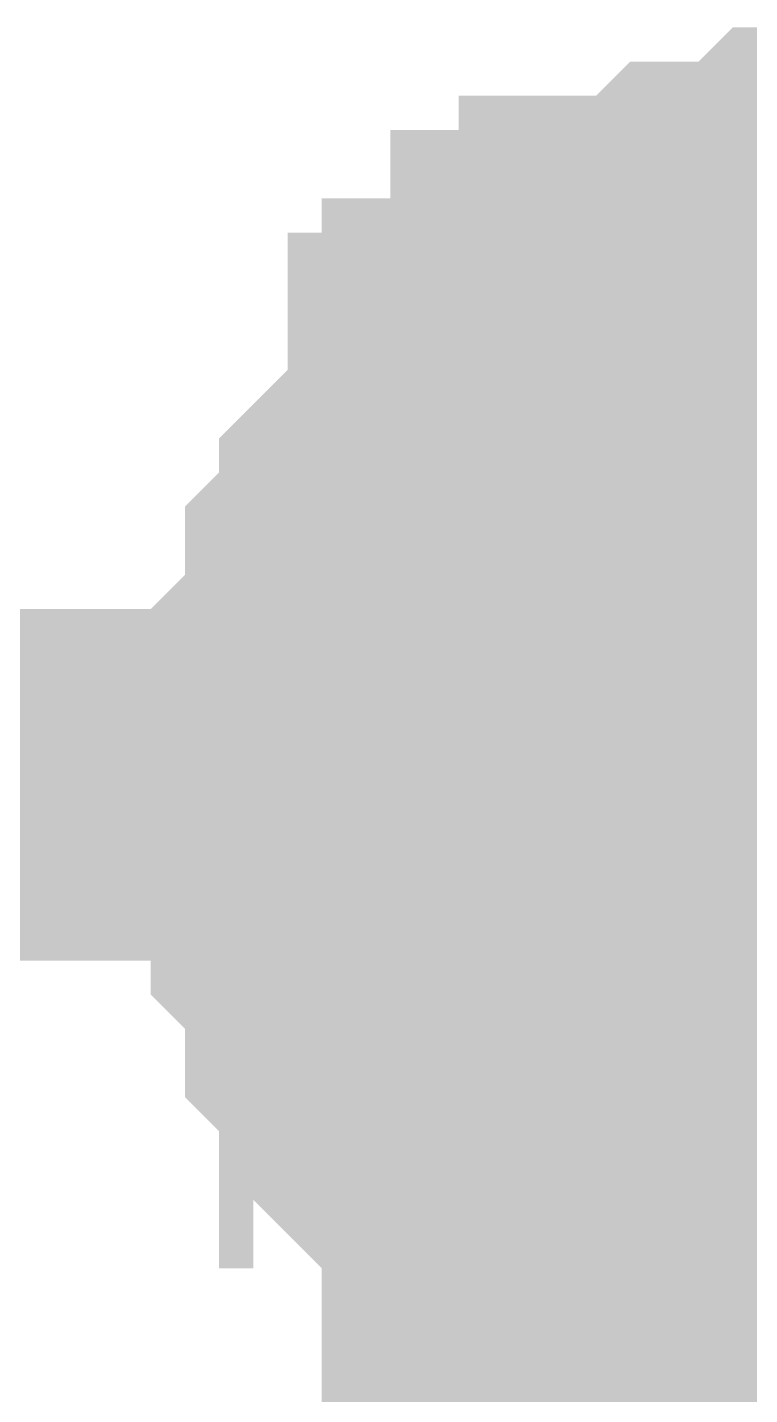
# Model space of a CAD drawing. Header units: inches. Extents: x 0 to 31.5, y 0 to 22.3.
# Drawn here: x 8.17156 to 8.19579, y 3.27928 to 3.32517 of the extents above; entities that cross this region are included whole.
import ezdxf

# ---------------------------------------------------------------- set-up
doc = ezdxf.new("R2010")
doc.units = ezdxf.units.IN
doc.header["$MEASUREMENT"] = 0
doc.layers.add('Sheet', color=255, linetype='Continuous')

msp = doc.modelspace()

# ---------------------------------------------------------------- linework, layer by layer
at = {"layer": 'Sheet'}
for points in [[(8.181594, 3.299748, 0.0118, 0.0118, 0), (8.181594, 3.300896, 0.0118, 0.0118, 0), (8.181594, 3.302045, 0.0118, 0.0118, 0), (8.181594, 3.302045, 0.0118, 0.0118, 0), (8.181594, 3.303193, 0.0118, 0.0118, 0), (8.182743, 3.304342, 0.0118, 0.0118, 0), (8.182743, 3.30549, 0.0118, 0.0118, 0), (8.182743, 3.306639, 0.0118, 0.0118, 0), (8.182743, 3.306639, 0.0118, 0.0118, 0), (8.183891, 3.307787, 0.0118, 0.0118, 0), (8.183891, 3.308936, 0.0118, 0.0118, 0), (8.185039, 3.310084, 0.0118, 0.0118, 0), (8.185039, 3.310084, 0.0118, 0.0118, 0), (8.186188, 3.311233, 0.0118, 0.0118, 0), (8.186188, 3.312382, 0.0118, 0.0118, 0), (8.187336, 3.312382, 0.0118, 0.0118, 0), (8.187336, 3.31353, 0.0118, 0.0118, 0), (8.188484, 3.31353, 0.0118, 0.0118, 0), (8.189633, 3.314679, 0.0118, 0.0118, 0), (8.189633, 3.315827, 0.0118, 0.0118, 0), (8.190781, 3.315827, 0.0118, 0.0118, 0), (8.191929, 3.315827, 0.0118, 0.0118, 0), (8.191929, 3.316976, 0.0118, 0.0118, 0), (8.193077, 3.316976, 0.0118, 0.0118, 0), (8.194226, 3.318124, 0.0118, 0.0118, 0), (8.195374, 3.318124, 0.0118, 0.0118, 0), (8.196522, 3.318124, 0.0118, 0.0118, 0), (8.196522, 3.318124, 0.0118, 0.0118, 0), (8.197671, 3.319273, 0.0118, 0.0118, 0), (8.198819, 3.319273, 0.0118, 0.0118, 0), (8.199967, 3.319273, 0.0118, 0.0118, 0), (8.201115, 3.319273, 0.0118, 0.0118, 0), (8.202264, 3.319273, 0.0118, 0.0118, 0)], [(8.181594, 3.299748, 0.0118, 0.0118, 0), (8.181594, 3.300896, 0.0118, 0.0118, 0), (8.181594, 3.302045, 0.0118, 0.0118, 0), (8.181594, 3.302045, 0.0118, 0.0118, 0), (8.181594, 3.303193, 0.0118, 0.0118, 0), (8.182743, 3.304342, 0.0118, 0.0118, 0), (8.182743, 3.30549, 0.0118, 0.0118, 0), (8.182743, 3.306639, 0.0118, 0.0118, 0), (8.182743, 3.306639, 0.0118, 0.0118, 0), (8.183891, 3.307787, 0.0118, 0.0118, 0), (8.183891, 3.308936, 0.0118, 0.0118, 0), (8.185039, 3.310084, 0.0118, 0.0118, 0), (8.185039, 3.310084, 0.0118, 0.0118, 0), (8.186188, 3.311233, 0.0118, 0.0118, 0), (8.186188, 3.312382, 0.0118, 0.0118, 0), (8.187336, 3.312382, 0.0118, 0.0118, 0), (8.187336, 3.31353, 0.0118, 0.0118, 0), (8.188484, 3.31353, 0.0118, 0.0118, 0), (8.189633, 3.314679, 0.0118, 0.0118, 0), (8.189633, 3.315827, 0.0118, 0.0118, 0), (8.190781, 3.315827, 0.0118, 0.0118, 0), (8.191929, 3.315827, 0.0118, 0.0118, 0), (8.191929, 3.316976, 0.0118, 0.0118, 0), (8.193077, 3.316976, 0.0118, 0.0118, 0), (8.194226, 3.318124, 0.0118, 0.0118, 0), (8.195374, 3.318124, 0.0118, 0.0118, 0), (8.196522, 3.318124, 0.0118, 0.0118, 0), (8.196522, 3.318124, 0.0118, 0.0118, 0), (8.197671, 3.319273, 0.0118, 0.0118, 0), (8.198819, 3.319273, 0.0118, 0.0118, 0), (8.199967, 3.319273, 0.0118, 0.0118, 0), (8.201115, 3.319273, 0.0118, 0.0118, 0), (8.202264, 3.319273, 0.0118, 0.0118, 0)], [(8.181594, 3.299748, 0.0118, 0.0118, 0), (8.181594, 3.300896, 0.0118, 0.0118, 0), (8.181594, 3.302045, 0.0118, 0.0118, 0), (8.181594, 3.302045, 0.0118, 0.0118, 0), (8.181594, 3.303193, 0.0118, 0.0118, 0), (8.182743, 3.304342, 0.0118, 0.0118, 0), (8.182743, 3.30549, 0.0118, 0.0118, 0), (8.182743, 3.306639, 0.0118, 0.0118, 0), (8.182743, 3.306639, 0.0118, 0.0118, 0), (8.183891, 3.307787, 0.0118, 0.0118, 0), (8.183891, 3.308936, 0.0118, 0.0118, 0), (8.185039, 3.310084, 0.0118, 0.0118, 0), (8.185039, 3.310084, 0.0118, 0.0118, 0), (8.186188, 3.311233, 0.0118, 0.0118, 0), (8.186188, 3.312382, 0.0118, 0.0118, 0), (8.187336, 3.312382, 0.0118, 0.0118, 0), (8.187336, 3.31353, 0.0118, 0.0118, 0), (8.188484, 3.31353, 0.0118, 0.0118, 0), (8.189633, 3.314679, 0.0118, 0.0118, 0), (8.189633, 3.315827, 0.0118, 0.0118, 0), (8.190781, 3.315827, 0.0118, 0.0118, 0), (8.191929, 3.315827, 0.0118, 0.0118, 0), (8.191929, 3.316976, 0.0118, 0.0118, 0), (8.193077, 3.316976, 0.0118, 0.0118, 0), (8.194226, 3.318124, 0.0118, 0.0118, 0), (8.195374, 3.318124, 0.0118, 0.0118, 0), (8.196522, 3.318124, 0.0118, 0.0118, 0), (8.196522, 3.318124, 0.0118, 0.0118, 0), (8.197671, 3.319273, 0.0118, 0.0118, 0), (8.198819, 3.319273, 0.0118, 0.0118, 0), (8.199967, 3.319273, 0.0118, 0.0118, 0), (8.201115, 3.319273, 0.0118, 0.0118, 0), (8.202264, 3.319273, 0.0118, 0.0118, 0)], [(8.181594, 3.299748, 0.0118, 0.0118, 0), (8.181594, 3.300896, 0.0118, 0.0118, 0), (8.181594, 3.302045, 0.0118, 0.0118, 0), (8.181594, 3.302045, 0.0118, 0.0118, 0), (8.181594, 3.303193, 0.0118, 0.0118, 0), (8.182743, 3.304342, 0.0118, 0.0118, 0), (8.182743, 3.30549, 0.0118, 0.0118, 0), (8.182743, 3.306639, 0.0118, 0.0118, 0), (8.182743, 3.306639, 0.0118, 0.0118, 0), (8.183891, 3.307787, 0.0118, 0.0118, 0), (8.183891, 3.308936, 0.0118, 0.0118, 0), (8.185039, 3.310084, 0.0118, 0.0118, 0), (8.185039, 3.310084, 0.0118, 0.0118, 0), (8.186188, 3.311233, 0.0118, 0.0118, 0), (8.186188, 3.312382, 0.0118, 0.0118, 0), (8.187336, 3.312382, 0.0118, 0.0118, 0), (8.187336, 3.31353, 0.0118, 0.0118, 0), (8.188484, 3.31353, 0.0118, 0.0118, 0), (8.189633, 3.314679, 0.0118, 0.0118, 0), (8.189633, 3.315827, 0.0118, 0.0118, 0), (8.190781, 3.315827, 0.0118, 0.0118, 0), (8.191929, 3.315827, 0.0118, 0.0118, 0), (8.191929, 3.316976, 0.0118, 0.0118, 0), (8.193077, 3.316976, 0.0118, 0.0118, 0), (8.194226, 3.318124, 0.0118, 0.0118, 0), (8.195374, 3.318124, 0.0118, 0.0118, 0), (8.196522, 3.318124, 0.0118, 0.0118, 0), (8.196522, 3.318124, 0.0118, 0.0118, 0), (8.197671, 3.319273, 0.0118, 0.0118, 0), (8.198819, 3.319273, 0.0118, 0.0118, 0), (8.199967, 3.319273, 0.0118, 0.0118, 0), (8.201115, 3.319273, 0.0118, 0.0118, 0), (8.202264, 3.319273, 0.0118, 0.0118, 0)], [(8.181594, 3.299748, 0.0118, 0.0118, 0), (8.181594, 3.300896, 0.0118, 0.0118, 0), (8.181594, 3.302045, 0.0118, 0.0118, 0), (8.181594, 3.302045, 0.0118, 0.0118, 0), (8.181594, 3.303193, 0.0118, 0.0118, 0), (8.182743, 3.304342, 0.0118, 0.0118, 0), (8.182743, 3.30549, 0.0118, 0.0118, 0), (8.182743, 3.306639, 0.0118, 0.0118, 0), (8.182743, 3.306639, 0.0118, 0.0118, 0), (8.183891, 3.307787, 0.0118, 0.0118, 0), (8.183891, 3.308936, 0.0118, 0.0118, 0), (8.185039, 3.310084, 0.0118, 0.0118, 0), (8.185039, 3.310084, 0.0118, 0.0118, 0), (8.186188, 3.311233, 0.0118, 0.0118, 0), (8.186188, 3.312382, 0.0118, 0.0118, 0), (8.187336, 3.312382, 0.0118, 0.0118, 0), (8.187336, 3.31353, 0.0118, 0.0118, 0), (8.188484, 3.31353, 0.0118, 0.0118, 0), (8.189633, 3.314679, 0.0118, 0.0118, 0), (8.189633, 3.315827, 0.0118, 0.0118, 0), (8.190781, 3.315827, 0.0118, 0.0118, 0), (8.191929, 3.315827, 0.0118, 0.0118, 0), (8.191929, 3.316976, 0.0118, 0.0118, 0), (8.193077, 3.316976, 0.0118, 0.0118, 0), (8.194226, 3.318124, 0.0118, 0.0118, 0), (8.195374, 3.318124, 0.0118, 0.0118, 0), (8.196522, 3.318124, 0.0118, 0.0118, 0), (8.196522, 3.318124, 0.0118, 0.0118, 0), (8.197671, 3.319273, 0.0118, 0.0118, 0), (8.198819, 3.319273, 0.0118, 0.0118, 0), (8.199967, 3.319273, 0.0118, 0.0118, 0), (8.201115, 3.319273, 0.0118, 0.0118, 0), (8.202264, 3.319273, 0.0118, 0.0118, 0)], [(8.181594, 3.299748, 0.0118, 0.0118, 0), (8.181594, 3.300896, 0.0118, 0.0118, 0), (8.181594, 3.302045, 0.0118, 0.0118, 0), (8.181594, 3.302045, 0.0118, 0.0118, 0), (8.181594, 3.303193, 0.0118, 0.0118, 0), (8.182743, 3.304342, 0.0118, 0.0118, 0), (8.182743, 3.30549, 0.0118, 0.0118, 0), (8.182743, 3.306639, 0.0118, 0.0118, 0), (8.182743, 3.306639, 0.0118, 0.0118, 0), (8.183891, 3.307787, 0.0118, 0.0118, 0), (8.183891, 3.308936, 0.0118, 0.0118, 0), (8.185039, 3.310084, 0.0118, 0.0118, 0), (8.185039, 3.310084, 0.0118, 0.0118, 0), (8.186188, 3.311233, 0.0118, 0.0118, 0), (8.186188, 3.312382, 0.0118, 0.0118, 0), (8.187336, 3.312382, 0.0118, 0.0118, 0), (8.187336, 3.31353, 0.0118, 0.0118, 0), (8.188484, 3.31353, 0.0118, 0.0118, 0), (8.189633, 3.314679, 0.0118, 0.0118, 0), (8.189633, 3.315827, 0.0118, 0.0118, 0), (8.190781, 3.315827, 0.0118, 0.0118, 0), (8.191929, 3.315827, 0.0118, 0.0118, 0), (8.191929, 3.316976, 0.0118, 0.0118, 0), (8.193077, 3.316976, 0.0118, 0.0118, 0), (8.194226, 3.318124, 0.0118, 0.0118, 0), (8.195374, 3.318124, 0.0118, 0.0118, 0), (8.196522, 3.318124, 0.0118, 0.0118, 0), (8.196522, 3.318124, 0.0118, 0.0118, 0), (8.197671, 3.319273, 0.0118, 0.0118, 0), (8.198819, 3.319273, 0.0118, 0.0118, 0), (8.199967, 3.319273, 0.0118, 0.0118, 0), (8.201115, 3.319273, 0.0118, 0.0118, 0), (8.202264, 3.319273, 0.0118, 0.0118, 0)], [(8.181594, 3.299748, 0.0118, 0.0118, 0), (8.181594, 3.300896, 0.0118, 0.0118, 0), (8.181594, 3.302045, 0.0118, 0.0118, 0), (8.181594, 3.302045, 0.0118, 0.0118, 0), (8.181594, 3.303193, 0.0118, 0.0118, 0), (8.182743, 3.304342, 0.0118, 0.0118, 0), (8.182743, 3.30549, 0.0118, 0.0118, 0), (8.182743, 3.306639, 0.0118, 0.0118, 0), (8.182743, 3.306639, 0.0118, 0.0118, 0), (8.183891, 3.307787, 0.0118, 0.0118, 0), (8.183891, 3.308936, 0.0118, 0.0118, 0), (8.185039, 3.310084, 0.0118, 0.0118, 0), (8.185039, 3.310084, 0.0118, 0.0118, 0), (8.186188, 3.311233, 0.0118, 0.0118, 0), (8.186188, 3.312382, 0.0118, 0.0118, 0), (8.187336, 3.312382, 0.0118, 0.0118, 0), (8.187336, 3.31353, 0.0118, 0.0118, 0), (8.188484, 3.31353, 0.0118, 0.0118, 0), (8.189633, 3.314679, 0.0118, 0.0118, 0), (8.189633, 3.315827, 0.0118, 0.0118, 0), (8.190781, 3.315827, 0.0118, 0.0118, 0), (8.191929, 3.315827, 0.0118, 0.0118, 0), (8.191929, 3.316976, 0.0118, 0.0118, 0), (8.193077, 3.316976, 0.0118, 0.0118, 0), (8.194226, 3.318124, 0.0118, 0.0118, 0), (8.195374, 3.318124, 0.0118, 0.0118, 0), (8.196522, 3.318124, 0.0118, 0.0118, 0), (8.196522, 3.318124, 0.0118, 0.0118, 0), (8.197671, 3.319273, 0.0118, 0.0118, 0), (8.198819, 3.319273, 0.0118, 0.0118, 0), (8.199967, 3.319273, 0.0118, 0.0118, 0), (8.201115, 3.319273, 0.0118, 0.0118, 0), (8.202264, 3.319273, 0.0118, 0.0118, 0)], [(8.181594, 3.299748, 0.0118, 0.0118, 0), (8.181594, 3.300896, 0.0118, 0.0118, 0), (8.181594, 3.302045, 0.0118, 0.0118, 0), (8.181594, 3.302045, 0.0118, 0.0118, 0), (8.181594, 3.303193, 0.0118, 0.0118, 0), (8.182743, 3.304342, 0.0118, 0.0118, 0), (8.182743, 3.30549, 0.0118, 0.0118, 0), (8.182743, 3.306639, 0.0118, 0.0118, 0), (8.182743, 3.306639, 0.0118, 0.0118, 0), (8.183891, 3.307787, 0.0118, 0.0118, 0), (8.183891, 3.308936, 0.0118, 0.0118, 0), (8.185039, 3.310084, 0.0118, 0.0118, 0), (8.185039, 3.310084, 0.0118, 0.0118, 0), (8.186188, 3.311233, 0.0118, 0.0118, 0), (8.186188, 3.312382, 0.0118, 0.0118, 0), (8.187336, 3.312382, 0.0118, 0.0118, 0), (8.187336, 3.31353, 0.0118, 0.0118, 0), (8.188484, 3.31353, 0.0118, 0.0118, 0), (8.189633, 3.314679, 0.0118, 0.0118, 0), (8.189633, 3.315827, 0.0118, 0.0118, 0), (8.190781, 3.315827, 0.0118, 0.0118, 0), (8.191929, 3.315827, 0.0118, 0.0118, 0), (8.191929, 3.316976, 0.0118, 0.0118, 0), (8.193077, 3.316976, 0.0118, 0.0118, 0), (8.194226, 3.318124, 0.0118, 0.0118, 0), (8.195374, 3.318124, 0.0118, 0.0118, 0), (8.196522, 3.318124, 0.0118, 0.0118, 0), (8.196522, 3.318124, 0.0118, 0.0118, 0), (8.197671, 3.319273, 0.0118, 0.0118, 0), (8.198819, 3.319273, 0.0118, 0.0118, 0), (8.199967, 3.319273, 0.0118, 0.0118, 0), (8.201115, 3.319273, 0.0118, 0.0118, 0), (8.202264, 3.319273, 0.0118, 0.0118, 0)], [(8.181594, 3.299748, 0.0039, 0.0039, 0), (8.181594, 3.300896, 0.0039, 0.0039, 0), (8.181594, 3.302045, 0.0039, 0.0039, 0), (8.181594, 3.302045, 0.0039, 0.0039, 0), (8.181594, 3.303193, 0.0039, 0.0039, 0), (8.182743, 3.304342, 0.0039, 0.0039, 0), (8.182743, 3.30549, 0.0039, 0.0039, 0), (8.182743, 3.306639, 0.0039, 0.0039, 0), (8.182743, 3.306639, 0.0039, 0.0039, 0), (8.183891, 3.307787, 0.0039, 0.0039, 0), (8.183891, 3.308936, 0.0039, 0.0039, 0), (8.185039, 3.310084, 0.0039, 0.0039, 0), (8.185039, 3.310084, 0.0039, 0.0039, 0), (8.186188, 3.311233, 0.0039, 0.0039, 0), (8.186188, 3.312382, 0.0039, 0.0039, 0), (8.187336, 3.312382, 0.0039, 0.0039, 0), (8.187336, 3.31353, 0.0039, 0.0039, 0), (8.188484, 3.31353, 0.0039, 0.0039, 0), (8.189633, 3.314679, 0.0039, 0.0039, 0), (8.189633, 3.315827, 0.0039, 0.0039, 0), (8.190781, 3.315827, 0.0039, 0.0039, 0), (8.191929, 3.315827, 0.0039, 0.0039, 0), (8.191929, 3.316976, 0.0039, 0.0039, 0), (8.193077, 3.316976, 0.0039, 0.0039, 0), (8.194226, 3.318124, 0.0039, 0.0039, 0), (8.195374, 3.318124, 0.0039, 0.0039, 0), (8.196522, 3.318124, 0.0039, 0.0039, 0), (8.196522, 3.318124, 0.0039, 0.0039, 0), (8.197671, 3.319273, 0.0039, 0.0039, 0), (8.198819, 3.319273, 0.0039, 0.0039, 0)], [(8.181594, 3.299748, 0.0039, 0.0039, 0), (8.181594, 3.300896, 0.0039, 0.0039, 0), (8.181594, 3.302045, 0.0039, 0.0039, 0), (8.181594, 3.302045, 0.0039, 0.0039, 0), (8.181594, 3.303193, 0.0039, 0.0039, 0), (8.182743, 3.304342, 0.0039, 0.0039, 0), (8.182743, 3.30549, 0.0039, 0.0039, 0), (8.182743, 3.306639, 0.0039, 0.0039, 0), (8.182743, 3.306639, 0.0039, 0.0039, 0), (8.183891, 3.307787, 0.0039, 0.0039, 0), (8.183891, 3.308936, 0.0039, 0.0039, 0), (8.185039, 3.310084, 0.0039, 0.0039, 0), (8.185039, 3.310084, 0.0039, 0.0039, 0), (8.186188, 3.311233, 0.0039, 0.0039, 0), (8.186188, 3.312382, 0.0039, 0.0039, 0), (8.187336, 3.312382, 0.0039, 0.0039, 0), (8.187336, 3.31353, 0.0039, 0.0039, 0), (8.188484, 3.31353, 0.0039, 0.0039, 0), (8.189633, 3.314679, 0.0039, 0.0039, 0), (8.189633, 3.315827, 0.0039, 0.0039, 0), (8.190781, 3.315827, 0.0039, 0.0039, 0), (8.191929, 3.315827, 0.0039, 0.0039, 0), (8.191929, 3.316976, 0.0039, 0.0039, 0), (8.193077, 3.316976, 0.0039, 0.0039, 0), (8.194226, 3.318124, 0.0039, 0.0039, 0), (8.195374, 3.318124, 0.0039, 0.0039, 0), (8.196522, 3.318124, 0.0039, 0.0039, 0), (8.196522, 3.318124, 0.0039, 0.0039, 0), (8.197671, 3.319273, 0.0039, 0.0039, 0), (8.198819, 3.319273, 0.0039, 0.0039, 0)], [(8.181594, 3.299748, 0.0039, 0.0039, 0), (8.181594, 3.300896, 0.0039, 0.0039, 0), (8.181594, 3.302045, 0.0039, 0.0039, 0), (8.181594, 3.302045, 0.0039, 0.0039, 0), (8.181594, 3.303193, 0.0039, 0.0039, 0), (8.182743, 3.304342, 0.0039, 0.0039, 0), (8.182743, 3.30549, 0.0039, 0.0039, 0), (8.182743, 3.306639, 0.0039, 0.0039, 0), (8.182743, 3.306639, 0.0039, 0.0039, 0), (8.183891, 3.307787, 0.0039, 0.0039, 0), (8.183891, 3.308936, 0.0039, 0.0039, 0), (8.185039, 3.310084, 0.0039, 0.0039, 0), (8.185039, 3.310084, 0.0039, 0.0039, 0), (8.186188, 3.311233, 0.0039, 0.0039, 0), (8.186188, 3.312382, 0.0039, 0.0039, 0), (8.187336, 3.312382, 0.0039, 0.0039, 0), (8.187336, 3.31353, 0.0039, 0.0039, 0), (8.188484, 3.31353, 0.0039, 0.0039, 0), (8.189633, 3.314679, 0.0039, 0.0039, 0), (8.189633, 3.315827, 0.0039, 0.0039, 0), (8.190781, 3.315827, 0.0039, 0.0039, 0), (8.191929, 3.315827, 0.0039, 0.0039, 0), (8.191929, 3.316976, 0.0039, 0.0039, 0), (8.193077, 3.316976, 0.0039, 0.0039, 0), (8.194226, 3.318124, 0.0039, 0.0039, 0), (8.195374, 3.318124, 0.0039, 0.0039, 0), (8.196522, 3.318124, 0.0039, 0.0039, 0), (8.196522, 3.318124, 0.0039, 0.0039, 0), (8.197671, 3.319273, 0.0039, 0.0039, 0), (8.198819, 3.319273, 0.0039, 0.0039, 0)], [(8.181594, 3.299748, 0.0039, 0.0039, 0), (8.181594, 3.300896, 0.0039, 0.0039, 0), (8.181594, 3.302045, 0.0039, 0.0039, 0), (8.181594, 3.302045, 0.0039, 0.0039, 0), (8.181594, 3.303193, 0.0039, 0.0039, 0), (8.182743, 3.304342, 0.0039, 0.0039, 0), (8.182743, 3.30549, 0.0039, 0.0039, 0), (8.182743, 3.306639, 0.0039, 0.0039, 0), (8.182743, 3.306639, 0.0039, 0.0039, 0), (8.183891, 3.307787, 0.0039, 0.0039, 0), (8.183891, 3.308936, 0.0039, 0.0039, 0), (8.185039, 3.310084, 0.0039, 0.0039, 0), (8.185039, 3.310084, 0.0039, 0.0039, 0), (8.186188, 3.311233, 0.0039, 0.0039, 0), (8.186188, 3.312382, 0.0039, 0.0039, 0), (8.187336, 3.312382, 0.0039, 0.0039, 0), (8.187336, 3.31353, 0.0039, 0.0039, 0), (8.188484, 3.31353, 0.0039, 0.0039, 0), (8.189633, 3.314679, 0.0039, 0.0039, 0), (8.189633, 3.315827, 0.0039, 0.0039, 0), (8.190781, 3.315827, 0.0039, 0.0039, 0), (8.191929, 3.315827, 0.0039, 0.0039, 0), (8.191929, 3.316976, 0.0039, 0.0039, 0), (8.193077, 3.316976, 0.0039, 0.0039, 0), (8.194226, 3.318124, 0.0039, 0.0039, 0), (8.195374, 3.318124, 0.0039, 0.0039, 0), (8.196522, 3.318124, 0.0039, 0.0039, 0), (8.196522, 3.318124, 0.0039, 0.0039, 0), (8.197671, 3.319273, 0.0039, 0.0039, 0), (8.198819, 3.319273, 0.0039, 0.0039, 0)], [(8.181594, 3.299748, 0.0039, 0.0039, 0), (8.181594, 3.300896, 0.0039, 0.0039, 0), (8.181594, 3.302045, 0.0039, 0.0039, 0), (8.181594, 3.302045, 0.0039, 0.0039, 0), (8.181594, 3.303193, 0.0039, 0.0039, 0), (8.182743, 3.304342, 0.0039, 0.0039, 0), (8.182743, 3.30549, 0.0039, 0.0039, 0), (8.182743, 3.306639, 0.0039, 0.0039, 0), (8.182743, 3.306639, 0.0039, 0.0039, 0), (8.183891, 3.307787, 0.0039, 0.0039, 0), (8.183891, 3.308936, 0.0039, 0.0039, 0), (8.185039, 3.310084, 0.0039, 0.0039, 0), (8.185039, 3.310084, 0.0039, 0.0039, 0), (8.186188, 3.311233, 0.0039, 0.0039, 0), (8.186188, 3.312382, 0.0039, 0.0039, 0), (8.187336, 3.312382, 0.0039, 0.0039, 0), (8.187336, 3.31353, 0.0039, 0.0039, 0), (8.188484, 3.31353, 0.0039, 0.0039, 0), (8.189633, 3.314679, 0.0039, 0.0039, 0), (8.189633, 3.315827, 0.0039, 0.0039, 0), (8.190781, 3.315827, 0.0039, 0.0039, 0), (8.191929, 3.315827, 0.0039, 0.0039, 0), (8.191929, 3.316976, 0.0039, 0.0039, 0), (8.193077, 3.316976, 0.0039, 0.0039, 0), (8.194226, 3.318124, 0.0039, 0.0039, 0), (8.195374, 3.318124, 0.0039, 0.0039, 0), (8.196522, 3.318124, 0.0039, 0.0039, 0), (8.196522, 3.318124, 0.0039, 0.0039, 0), (8.197671, 3.319273, 0.0039, 0.0039, 0), (8.198819, 3.319273, 0.0039, 0.0039, 0)], [(8.181594, 3.299748, 0.0039, 0.0039, 0), (8.181594, 3.300896, 0.0039, 0.0039, 0), (8.181594, 3.302045, 0.0039, 0.0039, 0), (8.181594, 3.302045, 0.0039, 0.0039, 0), (8.181594, 3.303193, 0.0039, 0.0039, 0), (8.182743, 3.304342, 0.0039, 0.0039, 0), (8.182743, 3.30549, 0.0039, 0.0039, 0), (8.182743, 3.306639, 0.0039, 0.0039, 0), (8.182743, 3.306639, 0.0039, 0.0039, 0), (8.183891, 3.307787, 0.0039, 0.0039, 0), (8.183891, 3.308936, 0.0039, 0.0039, 0), (8.185039, 3.310084, 0.0039, 0.0039, 0), (8.185039, 3.310084, 0.0039, 0.0039, 0), (8.186188, 3.311233, 0.0039, 0.0039, 0), (8.186188, 3.312382, 0.0039, 0.0039, 0), (8.187336, 3.312382, 0.0039, 0.0039, 0), (8.187336, 3.31353, 0.0039, 0.0039, 0), (8.188484, 3.31353, 0.0039, 0.0039, 0), (8.189633, 3.314679, 0.0039, 0.0039, 0), (8.189633, 3.315827, 0.0039, 0.0039, 0), (8.190781, 3.315827, 0.0039, 0.0039, 0), (8.191929, 3.315827, 0.0039, 0.0039, 0), (8.191929, 3.316976, 0.0039, 0.0039, 0), (8.193077, 3.316976, 0.0039, 0.0039, 0), (8.194226, 3.318124, 0.0039, 0.0039, 0), (8.195374, 3.318124, 0.0039, 0.0039, 0), (8.196522, 3.318124, 0.0039, 0.0039, 0), (8.196522, 3.318124, 0.0039, 0.0039, 0), (8.197671, 3.319273, 0.0039, 0.0039, 0), (8.198819, 3.319273, 0.0039, 0.0039, 0)], [(8.181594, 3.299748, 0.0039, 0.0039, 0), (8.181594, 3.300896, 0.0039, 0.0039, 0), (8.181594, 3.302045, 0.0039, 0.0039, 0), (8.181594, 3.302045, 0.0039, 0.0039, 0), (8.181594, 3.303193, 0.0039, 0.0039, 0), (8.182743, 3.304342, 0.0039, 0.0039, 0), (8.182743, 3.30549, 0.0039, 0.0039, 0), (8.182743, 3.306639, 0.0039, 0.0039, 0), (8.182743, 3.306639, 0.0039, 0.0039, 0), (8.183891, 3.307787, 0.0039, 0.0039, 0), (8.183891, 3.308936, 0.0039, 0.0039, 0), (8.185039, 3.310084, 0.0039, 0.0039, 0), (8.185039, 3.310084, 0.0039, 0.0039, 0), (8.186188, 3.311233, 0.0039, 0.0039, 0), (8.186188, 3.312382, 0.0039, 0.0039, 0), (8.187336, 3.312382, 0.0039, 0.0039, 0), (8.187336, 3.31353, 0.0039, 0.0039, 0), (8.188484, 3.31353, 0.0039, 0.0039, 0), (8.189633, 3.314679, 0.0039, 0.0039, 0), (8.189633, 3.315827, 0.0039, 0.0039, 0), (8.190781, 3.315827, 0.0039, 0.0039, 0), (8.191929, 3.315827, 0.0039, 0.0039, 0), (8.191929, 3.316976, 0.0039, 0.0039, 0), (8.193077, 3.316976, 0.0039, 0.0039, 0), (8.194226, 3.318124, 0.0039, 0.0039, 0), (8.195374, 3.318124, 0.0039, 0.0039, 0), (8.196522, 3.318124, 0.0039, 0.0039, 0), (8.196522, 3.318124, 0.0039, 0.0039, 0), (8.197671, 3.319273, 0.0039, 0.0039, 0), (8.198819, 3.319273, 0.0039, 0.0039, 0)], [(8.181594, 3.299748, 0.0039, 0.0039, 0), (8.181594, 3.300896, 0.0039, 0.0039, 0), (8.181594, 3.302045, 0.0039, 0.0039, 0), (8.181594, 3.302045, 0.0039, 0.0039, 0), (8.181594, 3.303193, 0.0039, 0.0039, 0), (8.182743, 3.304342, 0.0039, 0.0039, 0), (8.182743, 3.30549, 0.0039, 0.0039, 0), (8.182743, 3.306639, 0.0039, 0.0039, 0), (8.182743, 3.306639, 0.0039, 0.0039, 0), (8.183891, 3.307787, 0.0039, 0.0039, 0), (8.183891, 3.308936, 0.0039, 0.0039, 0), (8.185039, 3.310084, 0.0039, 0.0039, 0), (8.185039, 3.310084, 0.0039, 0.0039, 0), (8.186188, 3.311233, 0.0039, 0.0039, 0), (8.186188, 3.312382, 0.0039, 0.0039, 0), (8.187336, 3.312382, 0.0039, 0.0039, 0), (8.187336, 3.31353, 0.0039, 0.0039, 0), (8.188484, 3.31353, 0.0039, 0.0039, 0), (8.189633, 3.314679, 0.0039, 0.0039, 0), (8.189633, 3.315827, 0.0039, 0.0039, 0), (8.190781, 3.315827, 0.0039, 0.0039, 0), (8.191929, 3.315827, 0.0039, 0.0039, 0), (8.191929, 3.316976, 0.0039, 0.0039, 0), (8.193077, 3.316976, 0.0039, 0.0039, 0), (8.194226, 3.318124, 0.0039, 0.0039, 0), (8.195374, 3.318124, 0.0039, 0.0039, 0), (8.196522, 3.318124, 0.0039, 0.0039, 0), (8.196522, 3.318124, 0.0039, 0.0039, 0), (8.197671, 3.319273, 0.0039, 0.0039, 0), (8.198819, 3.319273, 0.0039, 0.0039, 0)], [(8.002461, 3.299748, 0.0118, 0.0118, 0), (8.202264, 3.299748, 0.0118, 0.0118, 0)], [(8.202264, 3.279074, 0.0118, 0.0118, 0), (8.201115, 3.279074, 0.0118, 0.0118, 0), (8.199967, 3.279074, 0.0118, 0.0118, 0), (8.198819, 3.279074, 0.0118, 0.0118, 0), (8.197671, 3.279074, 0.0118, 0.0118, 0), (8.196522, 3.280222, 0.0118, 0.0118, 0), (8.196522, 3.280222, 0.0118, 0.0118, 0), (8.195374, 3.280222, 0.0118, 0.0118, 0), (8.194226, 3.280222, 0.0118, 0.0118, 0), (8.193077, 3.281371, 0.0118, 0.0118, 0), (8.191929, 3.281371, 0.0118, 0.0118, 0), (8.191929, 3.28252, 0.0118, 0.0118, 0), (8.190781, 3.28252, 0.0118, 0.0118, 0), (8.189633, 3.283668, 0.0118, 0.0118, 0), (8.189633, 3.283668, 0.0118, 0.0118, 0), (8.188484, 3.284817, 0.0118, 0.0118, 0), (8.187336, 3.284817, 0.0118, 0.0118, 0), (8.187336, 3.285965, 0.0118, 0.0118, 0), (8.186188, 3.287114, 0.0118, 0.0118, 0), (8.186188, 3.287114, 0.0118, 0.0118, 0), (8.185039, 3.288262, 0.0118, 0.0118, 0), (8.185039, 3.289411, 0.0118, 0.0118, 0), (8.183891, 3.289411, 0.0118, 0.0118, 0), (8.183891, 3.290559, 0.0118, 0.0118, 0), (8.182743, 3.291708, 0.0118, 0.0118, 0), (8.182743, 3.292856, 0.0118, 0.0118, 0), (8.182743, 3.294005, 0.0118, 0.0118, 0), (8.182743, 3.294005, 0.0118, 0.0118, 0), (8.181594, 3.295153, 0.0118, 0.0118, 0), (8.181594, 3.296302, 0.0118, 0.0118, 0), (8.181594, 3.297451, 0.0118, 0.0118, 0), (8.181594, 3.298599, 0.0118, 0.0118, 0), (8.181594, 3.299748, 0.0118, 0.0118, 0)], [(8.181594, 3.299748, 0.0118, 0.0118, 0), (8.181594, 3.299748, 0.0118, 0.0118, 0)], [(8.202264, 3.279074, 0.0118, 0.0118, 0), (8.201115, 3.279074, 0.0118, 0.0118, 0), (8.199967, 3.279074, 0.0118, 0.0118, 0), (8.198819, 3.279074, 0.0118, 0.0118, 0), (8.197671, 3.279074, 0.0118, 0.0118, 0), (8.196522, 3.280222, 0.0118, 0.0118, 0), (8.196522, 3.280222, 0.0118, 0.0118, 0), (8.195374, 3.280222, 0.0118, 0.0118, 0), (8.194226, 3.280222, 0.0118, 0.0118, 0), (8.193077, 3.281371, 0.0118, 0.0118, 0), (8.191929, 3.281371, 0.0118, 0.0118, 0), (8.191929, 3.28252, 0.0118, 0.0118, 0), (8.190781, 3.28252, 0.0118, 0.0118, 0), (8.189633, 3.283668, 0.0118, 0.0118, 0), (8.189633, 3.283668, 0.0118, 0.0118, 0), (8.188484, 3.284817, 0.0118, 0.0118, 0), (8.187336, 3.284817, 0.0118, 0.0118, 0), (8.187336, 3.285965, 0.0118, 0.0118, 0), (8.186188, 3.287114, 0.0118, 0.0118, 0), (8.186188, 3.287114, 0.0118, 0.0118, 0), (8.185039, 3.288262, 0.0118, 0.0118, 0), (8.185039, 3.289411, 0.0118, 0.0118, 0), (8.183891, 3.289411, 0.0118, 0.0118, 0), (8.183891, 3.290559, 0.0118, 0.0118, 0), (8.182743, 3.291708, 0.0118, 0.0118, 0), (8.182743, 3.292856, 0.0118, 0.0118, 0), (8.182743, 3.294005, 0.0118, 0.0118, 0), (8.182743, 3.294005, 0.0118, 0.0118, 0), (8.181594, 3.295153, 0.0118, 0.0118, 0), (8.181594, 3.296302, 0.0118, 0.0118, 0), (8.181594, 3.297451, 0.0118, 0.0118, 0), (8.181594, 3.298599, 0.0118, 0.0118, 0), (8.181594, 3.299748, 0.0118, 0.0118, 0)], [(8.181594, 3.299748, 0.0118, 0.0118, 0), (8.181594, 3.299748, 0.0118, 0.0118, 0)], [(8.202264, 3.279074, 0.0118, 0.0118, 0), (8.201115, 3.279074, 0.0118, 0.0118, 0), (8.199967, 3.279074, 0.0118, 0.0118, 0), (8.198819, 3.279074, 0.0118, 0.0118, 0), (8.197671, 3.279074, 0.0118, 0.0118, 0), (8.196522, 3.280222, 0.0118, 0.0118, 0), (8.196522, 3.280222, 0.0118, 0.0118, 0), (8.195374, 3.280222, 0.0118, 0.0118, 0), (8.194226, 3.280222, 0.0118, 0.0118, 0), (8.193077, 3.281371, 0.0118, 0.0118, 0), (8.191929, 3.281371, 0.0118, 0.0118, 0), (8.191929, 3.28252, 0.0118, 0.0118, 0), (8.190781, 3.28252, 0.0118, 0.0118, 0), (8.189633, 3.283668, 0.0118, 0.0118, 0), (8.189633, 3.283668, 0.0118, 0.0118, 0), (8.188484, 3.284817, 0.0118, 0.0118, 0), (8.187336, 3.284817, 0.0118, 0.0118, 0), (8.187336, 3.285965, 0.0118, 0.0118, 0), (8.186188, 3.287114, 0.0118, 0.0118, 0), (8.186188, 3.287114, 0.0118, 0.0118, 0), (8.185039, 3.288262, 0.0118, 0.0118, 0), (8.185039, 3.289411, 0.0118, 0.0118, 0), (8.183891, 3.289411, 0.0118, 0.0118, 0), (8.183891, 3.290559, 0.0118, 0.0118, 0), (8.182743, 3.291708, 0.0118, 0.0118, 0), (8.182743, 3.292856, 0.0118, 0.0118, 0), (8.182743, 3.294005, 0.0118, 0.0118, 0), (8.182743, 3.294005, 0.0118, 0.0118, 0), (8.181594, 3.295153, 0.0118, 0.0118, 0), (8.181594, 3.296302, 0.0118, 0.0118, 0), (8.181594, 3.297451, 0.0118, 0.0118, 0), (8.181594, 3.298599, 0.0118, 0.0118, 0), (8.181594, 3.299748, 0.0118, 0.0118, 0)], [(8.181594, 3.299748, 0.0118, 0.0118, 0), (8.181594, 3.299748, 0.0118, 0.0118, 0)], [(8.202264, 3.279074, 0.0118, 0.0118, 0), (8.201115, 3.279074, 0.0118, 0.0118, 0), (8.199967, 3.279074, 0.0118, 0.0118, 0), (8.198819, 3.279074, 0.0118, 0.0118, 0), (8.197671, 3.279074, 0.0118, 0.0118, 0), (8.196522, 3.280222, 0.0118, 0.0118, 0), (8.196522, 3.280222, 0.0118, 0.0118, 0), (8.195374, 3.280222, 0.0118, 0.0118, 0), (8.194226, 3.280222, 0.0118, 0.0118, 0), (8.193077, 3.281371, 0.0118, 0.0118, 0), (8.191929, 3.281371, 0.0118, 0.0118, 0), (8.191929, 3.28252, 0.0118, 0.0118, 0), (8.190781, 3.28252, 0.0118, 0.0118, 0), (8.189633, 3.283668, 0.0118, 0.0118, 0), (8.189633, 3.283668, 0.0118, 0.0118, 0), (8.188484, 3.284817, 0.0118, 0.0118, 0), (8.187336, 3.284817, 0.0118, 0.0118, 0), (8.187336, 3.285965, 0.0118, 0.0118, 0), (8.186188, 3.287114, 0.0118, 0.0118, 0), (8.186188, 3.287114, 0.0118, 0.0118, 0), (8.185039, 3.288262, 0.0118, 0.0118, 0), (8.185039, 3.289411, 0.0118, 0.0118, 0), (8.183891, 3.289411, 0.0118, 0.0118, 0), (8.183891, 3.290559, 0.0118, 0.0118, 0), (8.182743, 3.291708, 0.0118, 0.0118, 0), (8.182743, 3.292856, 0.0118, 0.0118, 0), (8.182743, 3.294005, 0.0118, 0.0118, 0), (8.182743, 3.294005, 0.0118, 0.0118, 0), (8.181594, 3.295153, 0.0118, 0.0118, 0), (8.181594, 3.296302, 0.0118, 0.0118, 0), (8.181594, 3.297451, 0.0118, 0.0118, 0), (8.181594, 3.298599, 0.0118, 0.0118, 0), (8.181594, 3.299748, 0.0118, 0.0118, 0)], [(8.181594, 3.299748, 0.0118, 0.0118, 0), (8.181594, 3.299748, 0.0118, 0.0118, 0)], [(8.202264, 3.279074, 0.0118, 0.0118, 0), (8.201115, 3.279074, 0.0118, 0.0118, 0), (8.199967, 3.279074, 0.0118, 0.0118, 0), (8.198819, 3.279074, 0.0118, 0.0118, 0), (8.197671, 3.279074, 0.0118, 0.0118, 0), (8.196522, 3.280222, 0.0118, 0.0118, 0), (8.196522, 3.280222, 0.0118, 0.0118, 0), (8.195374, 3.280222, 0.0118, 0.0118, 0), (8.194226, 3.280222, 0.0118, 0.0118, 0), (8.193077, 3.281371, 0.0118, 0.0118, 0), (8.191929, 3.281371, 0.0118, 0.0118, 0), (8.191929, 3.28252, 0.0118, 0.0118, 0), (8.190781, 3.28252, 0.0118, 0.0118, 0), (8.189633, 3.283668, 0.0118, 0.0118, 0), (8.189633, 3.283668, 0.0118, 0.0118, 0), (8.188484, 3.284817, 0.0118, 0.0118, 0), (8.187336, 3.284817, 0.0118, 0.0118, 0), (8.187336, 3.285965, 0.0118, 0.0118, 0), (8.186188, 3.287114, 0.0118, 0.0118, 0), (8.186188, 3.287114, 0.0118, 0.0118, 0), (8.185039, 3.288262, 0.0118, 0.0118, 0), (8.185039, 3.289411, 0.0118, 0.0118, 0), (8.183891, 3.289411, 0.0118, 0.0118, 0), (8.183891, 3.290559, 0.0118, 0.0118, 0), (8.182743, 3.291708, 0.0118, 0.0118, 0), (8.182743, 3.292856, 0.0118, 0.0118, 0), (8.182743, 3.294005, 0.0118, 0.0118, 0), (8.182743, 3.294005, 0.0118, 0.0118, 0), (8.181594, 3.295153, 0.0118, 0.0118, 0), (8.181594, 3.296302, 0.0118, 0.0118, 0), (8.181594, 3.297451, 0.0118, 0.0118, 0), (8.181594, 3.298599, 0.0118, 0.0118, 0), (8.181594, 3.299748, 0.0118, 0.0118, 0)], [(8.181594, 3.299748, 0.0118, 0.0118, 0), (8.181594, 3.299748, 0.0118, 0.0118, 0)], [(8.202264, 3.279074, 0.0118, 0.0118, 0), (8.201115, 3.279074, 0.0118, 0.0118, 0), (8.199967, 3.279074, 0.0118, 0.0118, 0), (8.198819, 3.279074, 0.0118, 0.0118, 0), (8.197671, 3.279074, 0.0118, 0.0118, 0), (8.196522, 3.280222, 0.0118, 0.0118, 0), (8.196522, 3.280222, 0.0118, 0.0118, 0), (8.195374, 3.280222, 0.0118, 0.0118, 0), (8.194226, 3.280222, 0.0118, 0.0118, 0), (8.193077, 3.281371, 0.0118, 0.0118, 0), (8.191929, 3.281371, 0.0118, 0.0118, 0), (8.191929, 3.28252, 0.0118, 0.0118, 0), (8.190781, 3.28252, 0.0118, 0.0118, 0), (8.189633, 3.283668, 0.0118, 0.0118, 0), (8.189633, 3.283668, 0.0118, 0.0118, 0), (8.188484, 3.284817, 0.0118, 0.0118, 0), (8.187336, 3.284817, 0.0118, 0.0118, 0), (8.187336, 3.285965, 0.0118, 0.0118, 0), (8.186188, 3.287114, 0.0118, 0.0118, 0), (8.186188, 3.287114, 0.0118, 0.0118, 0), (8.185039, 3.288262, 0.0118, 0.0118, 0), (8.185039, 3.289411, 0.0118, 0.0118, 0), (8.183891, 3.289411, 0.0118, 0.0118, 0), (8.183891, 3.290559, 0.0118, 0.0118, 0), (8.182743, 3.291708, 0.0118, 0.0118, 0), (8.182743, 3.292856, 0.0118, 0.0118, 0), (8.182743, 3.294005, 0.0118, 0.0118, 0), (8.182743, 3.294005, 0.0118, 0.0118, 0), (8.181594, 3.295153, 0.0118, 0.0118, 0), (8.181594, 3.296302, 0.0118, 0.0118, 0), (8.181594, 3.297451, 0.0118, 0.0118, 0), (8.181594, 3.298599, 0.0118, 0.0118, 0), (8.181594, 3.299748, 0.0118, 0.0118, 0)], [(8.181594, 3.299748, 0.0118, 0.0118, 0), (8.181594, 3.299748, 0.0118, 0.0118, 0)], [(8.202264, 3.279074, 0.0118, 0.0118, 0), (8.201115, 3.279074, 0.0118, 0.0118, 0), (8.199967, 3.279074, 0.0118, 0.0118, 0), (8.198819, 3.279074, 0.0118, 0.0118, 0), (8.197671, 3.279074, 0.0118, 0.0118, 0), (8.196522, 3.280222, 0.0118, 0.0118, 0), (8.196522, 3.280222, 0.0118, 0.0118, 0), (8.195374, 3.280222, 0.0118, 0.0118, 0), (8.194226, 3.280222, 0.0118, 0.0118, 0), (8.193077, 3.281371, 0.0118, 0.0118, 0), (8.191929, 3.281371, 0.0118, 0.0118, 0), (8.191929, 3.28252, 0.0118, 0.0118, 0), (8.190781, 3.28252, 0.0118, 0.0118, 0), (8.189633, 3.283668, 0.0118, 0.0118, 0), (8.189633, 3.283668, 0.0118, 0.0118, 0), (8.188484, 3.284817, 0.0118, 0.0118, 0), (8.187336, 3.284817, 0.0118, 0.0118, 0), (8.187336, 3.285965, 0.0118, 0.0118, 0), (8.186188, 3.287114, 0.0118, 0.0118, 0), (8.186188, 3.287114, 0.0118, 0.0118, 0), (8.185039, 3.288262, 0.0118, 0.0118, 0), (8.185039, 3.289411, 0.0118, 0.0118, 0), (8.183891, 3.289411, 0.0118, 0.0118, 0), (8.183891, 3.290559, 0.0118, 0.0118, 0), (8.182743, 3.291708, 0.0118, 0.0118, 0), (8.182743, 3.292856, 0.0118, 0.0118, 0), (8.182743, 3.294005, 0.0118, 0.0118, 0), (8.182743, 3.294005, 0.0118, 0.0118, 0), (8.181594, 3.295153, 0.0118, 0.0118, 0), (8.181594, 3.296302, 0.0118, 0.0118, 0), (8.181594, 3.297451, 0.0118, 0.0118, 0), (8.181594, 3.298599, 0.0118, 0.0118, 0), (8.181594, 3.299748, 0.0118, 0.0118, 0)], [(8.181594, 3.299748, 0.0118, 0.0118, 0), (8.181594, 3.299748, 0.0118, 0.0118, 0)], [(8.202264, 3.279074, 0.0118, 0.0118, 0), (8.201115, 3.279074, 0.0118, 0.0118, 0), (8.199967, 3.279074, 0.0118, 0.0118, 0), (8.198819, 3.279074, 0.0118, 0.0118, 0), (8.197671, 3.279074, 0.0118, 0.0118, 0), (8.196522, 3.280222, 0.0118, 0.0118, 0), (8.196522, 3.280222, 0.0118, 0.0118, 0), (8.195374, 3.280222, 0.0118, 0.0118, 0), (8.194226, 3.280222, 0.0118, 0.0118, 0), (8.193077, 3.281371, 0.0118, 0.0118, 0), (8.191929, 3.281371, 0.0118, 0.0118, 0), (8.191929, 3.28252, 0.0118, 0.0118, 0), (8.190781, 3.28252, 0.0118, 0.0118, 0), (8.189633, 3.283668, 0.0118, 0.0118, 0), (8.189633, 3.283668, 0.0118, 0.0118, 0), (8.188484, 3.284817, 0.0118, 0.0118, 0), (8.187336, 3.284817, 0.0118, 0.0118, 0), (8.187336, 3.285965, 0.0118, 0.0118, 0), (8.186188, 3.287114, 0.0118, 0.0118, 0), (8.186188, 3.287114, 0.0118, 0.0118, 0), (8.185039, 3.288262, 0.0118, 0.0118, 0), (8.185039, 3.289411, 0.0118, 0.0118, 0), (8.183891, 3.289411, 0.0118, 0.0118, 0), (8.183891, 3.290559, 0.0118, 0.0118, 0), (8.182743, 3.291708, 0.0118, 0.0118, 0), (8.182743, 3.292856, 0.0118, 0.0118, 0), (8.182743, 3.294005, 0.0118, 0.0118, 0), (8.182743, 3.294005, 0.0118, 0.0118, 0), (8.181594, 3.295153, 0.0118, 0.0118, 0), (8.181594, 3.296302, 0.0118, 0.0118, 0), (8.181594, 3.297451, 0.0118, 0.0118, 0), (8.181594, 3.298599, 0.0118, 0.0118, 0), (8.181594, 3.299748, 0.0118, 0.0118, 0)], [(8.181594, 3.299748, 0.0118, 0.0118, 0), (8.181594, 3.299748, 0.0118, 0.0118, 0)], [(8.198819, 3.279074, 0.0039, 0.0039, 0), (8.197671, 3.279074, 0.0039, 0.0039, 0), (8.196522, 3.280222, 0.0039, 0.0039, 0), (8.196522, 3.280222, 0.0039, 0.0039, 0), (8.195374, 3.280222, 0.0039, 0.0039, 0), (8.194226, 3.280222, 0.0039, 0.0039, 0), (8.193077, 3.281371, 0.0039, 0.0039, 0), (8.191929, 3.281371, 0.0039, 0.0039, 0), (8.191929, 3.28252, 0.0039, 0.0039, 0), (8.190781, 3.28252, 0.0039, 0.0039, 0), (8.189633, 3.283668, 0.0039, 0.0039, 0), (8.189633, 3.283668, 0.0039, 0.0039, 0), (8.188484, 3.284817, 0.0039, 0.0039, 0), (8.187336, 3.284817, 0.0039, 0.0039, 0), (8.187336, 3.285965, 0.0039, 0.0039, 0), (8.186188, 3.287114, 0.0039, 0.0039, 0), (8.186188, 3.287114, 0.0039, 0.0039, 0), (8.185039, 3.288262, 0.0039, 0.0039, 0), (8.185039, 3.289411, 0.0039, 0.0039, 0), (8.183891, 3.289411, 0.0039, 0.0039, 0), (8.183891, 3.290559, 0.0039, 0.0039, 0), (8.182743, 3.291708, 0.0039, 0.0039, 0), (8.182743, 3.292856, 0.0039, 0.0039, 0), (8.182743, 3.294005, 0.0039, 0.0039, 0), (8.182743, 3.294005, 0.0039, 0.0039, 0), (8.181594, 3.295153, 0.0039, 0.0039, 0), (8.181594, 3.296302, 0.0039, 0.0039, 0), (8.181594, 3.297451, 0.0039, 0.0039, 0), (8.181594, 3.298599, 0.0039, 0.0039, 0), (8.181594, 3.299748, 0.0039, 0.0039, 0)], [(8.181594, 3.299748, 0.0039, 0.0039, 0), (8.181594, 3.299748, 0.0039, 0.0039, 0)], [(8.198819, 3.279074, 0.0039, 0.0039, 0), (8.197671, 3.279074, 0.0039, 0.0039, 0), (8.196522, 3.280222, 0.0039, 0.0039, 0), (8.196522, 3.280222, 0.0039, 0.0039, 0), (8.195374, 3.280222, 0.0039, 0.0039, 0), (8.194226, 3.280222, 0.0039, 0.0039, 0), (8.193077, 3.281371, 0.0039, 0.0039, 0), (8.191929, 3.281371, 0.0039, 0.0039, 0), (8.191929, 3.28252, 0.0039, 0.0039, 0), (8.190781, 3.28252, 0.0039, 0.0039, 0), (8.189633, 3.283668, 0.0039, 0.0039, 0), (8.189633, 3.283668, 0.0039, 0.0039, 0), (8.188484, 3.284817, 0.0039, 0.0039, 0), (8.187336, 3.284817, 0.0039, 0.0039, 0), (8.187336, 3.285965, 0.0039, 0.0039, 0), (8.186188, 3.287114, 0.0039, 0.0039, 0), (8.186188, 3.287114, 0.0039, 0.0039, 0), (8.185039, 3.288262, 0.0039, 0.0039, 0), (8.185039, 3.289411, 0.0039, 0.0039, 0), (8.183891, 3.289411, 0.0039, 0.0039, 0), (8.183891, 3.290559, 0.0039, 0.0039, 0), (8.182743, 3.291708, 0.0039, 0.0039, 0), (8.182743, 3.292856, 0.0039, 0.0039, 0), (8.182743, 3.294005, 0.0039, 0.0039, 0), (8.182743, 3.294005, 0.0039, 0.0039, 0), (8.181594, 3.295153, 0.0039, 0.0039, 0), (8.181594, 3.296302, 0.0039, 0.0039, 0), (8.181594, 3.297451, 0.0039, 0.0039, 0), (8.181594, 3.298599, 0.0039, 0.0039, 0), (8.181594, 3.299748, 0.0039, 0.0039, 0)], [(8.181594, 3.299748, 0.0039, 0.0039, 0), (8.181594, 3.299748, 0.0039, 0.0039, 0)], [(8.198819, 3.279074, 0.0039, 0.0039, 0), (8.197671, 3.279074, 0.0039, 0.0039, 0), (8.196522, 3.280222, 0.0039, 0.0039, 0), (8.196522, 3.280222, 0.0039, 0.0039, 0), (8.195374, 3.280222, 0.0039, 0.0039, 0), (8.194226, 3.280222, 0.0039, 0.0039, 0), (8.193077, 3.281371, 0.0039, 0.0039, 0), (8.191929, 3.281371, 0.0039, 0.0039, 0), (8.191929, 3.28252, 0.0039, 0.0039, 0), (8.190781, 3.28252, 0.0039, 0.0039, 0), (8.189633, 3.283668, 0.0039, 0.0039, 0), (8.189633, 3.283668, 0.0039, 0.0039, 0), (8.188484, 3.284817, 0.0039, 0.0039, 0), (8.187336, 3.284817, 0.0039, 0.0039, 0), (8.187336, 3.285965, 0.0039, 0.0039, 0), (8.186188, 3.287114, 0.0039, 0.0039, 0), (8.186188, 3.287114, 0.0039, 0.0039, 0), (8.185039, 3.288262, 0.0039, 0.0039, 0), (8.185039, 3.289411, 0.0039, 0.0039, 0), (8.183891, 3.289411, 0.0039, 0.0039, 0), (8.183891, 3.290559, 0.0039, 0.0039, 0), (8.182743, 3.291708, 0.0039, 0.0039, 0), (8.182743, 3.292856, 0.0039, 0.0039, 0), (8.182743, 3.294005, 0.0039, 0.0039, 0), (8.182743, 3.294005, 0.0039, 0.0039, 0), (8.181594, 3.295153, 0.0039, 0.0039, 0), (8.181594, 3.296302, 0.0039, 0.0039, 0), (8.181594, 3.297451, 0.0039, 0.0039, 0), (8.181594, 3.298599, 0.0039, 0.0039, 0), (8.181594, 3.299748, 0.0039, 0.0039, 0)], [(8.181594, 3.299748, 0.0039, 0.0039, 0), (8.181594, 3.299748, 0.0039, 0.0039, 0)], [(8.198819, 3.279074, 0.0039, 0.0039, 0), (8.197671, 3.279074, 0.0039, 0.0039, 0), (8.196522, 3.280222, 0.0039, 0.0039, 0), (8.196522, 3.280222, 0.0039, 0.0039, 0), (8.195374, 3.280222, 0.0039, 0.0039, 0), (8.194226, 3.280222, 0.0039, 0.0039, 0), (8.193077, 3.281371, 0.0039, 0.0039, 0), (8.191929, 3.281371, 0.0039, 0.0039, 0), (8.191929, 3.28252, 0.0039, 0.0039, 0), (8.190781, 3.28252, 0.0039, 0.0039, 0), (8.189633, 3.283668, 0.0039, 0.0039, 0), (8.189633, 3.283668, 0.0039, 0.0039, 0), (8.188484, 3.284817, 0.0039, 0.0039, 0), (8.187336, 3.284817, 0.0039, 0.0039, 0), (8.187336, 3.285965, 0.0039, 0.0039, 0), (8.186188, 3.287114, 0.0039, 0.0039, 0), (8.186188, 3.287114, 0.0039, 0.0039, 0), (8.185039, 3.288262, 0.0039, 0.0039, 0), (8.185039, 3.289411, 0.0039, 0.0039, 0), (8.183891, 3.289411, 0.0039, 0.0039, 0), (8.183891, 3.290559, 0.0039, 0.0039, 0), (8.182743, 3.291708, 0.0039, 0.0039, 0), (8.182743, 3.292856, 0.0039, 0.0039, 0), (8.182743, 3.294005, 0.0039, 0.0039, 0), (8.182743, 3.294005, 0.0039, 0.0039, 0), (8.181594, 3.295153, 0.0039, 0.0039, 0), (8.181594, 3.296302, 0.0039, 0.0039, 0), (8.181594, 3.297451, 0.0039, 0.0039, 0), (8.181594, 3.298599, 0.0039, 0.0039, 0), (8.181594, 3.299748, 0.0039, 0.0039, 0)], [(8.181594, 3.299748, 0.0039, 0.0039, 0), (8.181594, 3.299748, 0.0039, 0.0039, 0)], [(8.198819, 3.279074, 0.0039, 0.0039, 0), (8.197671, 3.279074, 0.0039, 0.0039, 0), (8.196522, 3.280222, 0.0039, 0.0039, 0), (8.196522, 3.280222, 0.0039, 0.0039, 0), (8.195374, 3.280222, 0.0039, 0.0039, 0), (8.194226, 3.280222, 0.0039, 0.0039, 0), (8.193077, 3.281371, 0.0039, 0.0039, 0), (8.191929, 3.281371, 0.0039, 0.0039, 0), (8.191929, 3.28252, 0.0039, 0.0039, 0), (8.190781, 3.28252, 0.0039, 0.0039, 0), (8.189633, 3.283668, 0.0039, 0.0039, 0), (8.189633, 3.283668, 0.0039, 0.0039, 0), (8.188484, 3.284817, 0.0039, 0.0039, 0), (8.187336, 3.284817, 0.0039, 0.0039, 0), (8.187336, 3.285965, 0.0039, 0.0039, 0), (8.186188, 3.287114, 0.0039, 0.0039, 0), (8.186188, 3.287114, 0.0039, 0.0039, 0), (8.185039, 3.288262, 0.0039, 0.0039, 0), (8.185039, 3.289411, 0.0039, 0.0039, 0), (8.183891, 3.289411, 0.0039, 0.0039, 0), (8.183891, 3.290559, 0.0039, 0.0039, 0), (8.182743, 3.291708, 0.0039, 0.0039, 0), (8.182743, 3.292856, 0.0039, 0.0039, 0), (8.182743, 3.294005, 0.0039, 0.0039, 0), (8.182743, 3.294005, 0.0039, 0.0039, 0), (8.181594, 3.295153, 0.0039, 0.0039, 0), (8.181594, 3.296302, 0.0039, 0.0039, 0), (8.181594, 3.297451, 0.0039, 0.0039, 0), (8.181594, 3.298599, 0.0039, 0.0039, 0), (8.181594, 3.299748, 0.0039, 0.0039, 0)], [(8.181594, 3.299748, 0.0039, 0.0039, 0), (8.181594, 3.299748, 0.0039, 0.0039, 0)], [(8.198819, 3.279074, 0.0039, 0.0039, 0), (8.197671, 3.279074, 0.0039, 0.0039, 0), (8.196522, 3.280222, 0.0039, 0.0039, 0), (8.196522, 3.280222, 0.0039, 0.0039, 0), (8.195374, 3.280222, 0.0039, 0.0039, 0), (8.194226, 3.280222, 0.0039, 0.0039, 0), (8.193077, 3.281371, 0.0039, 0.0039, 0), (8.191929, 3.281371, 0.0039, 0.0039, 0), (8.191929, 3.28252, 0.0039, 0.0039, 0), (8.190781, 3.28252, 0.0039, 0.0039, 0), (8.189633, 3.283668, 0.0039, 0.0039, 0), (8.189633, 3.283668, 0.0039, 0.0039, 0), (8.188484, 3.284817, 0.0039, 0.0039, 0), (8.187336, 3.284817, 0.0039, 0.0039, 0), (8.187336, 3.285965, 0.0039, 0.0039, 0), (8.186188, 3.287114, 0.0039, 0.0039, 0), (8.186188, 3.287114, 0.0039, 0.0039, 0), (8.185039, 3.288262, 0.0039, 0.0039, 0), (8.185039, 3.289411, 0.0039, 0.0039, 0), (8.183891, 3.289411, 0.0039, 0.0039, 0), (8.183891, 3.290559, 0.0039, 0.0039, 0), (8.182743, 3.291708, 0.0039, 0.0039, 0), (8.182743, 3.292856, 0.0039, 0.0039, 0), (8.182743, 3.294005, 0.0039, 0.0039, 0), (8.182743, 3.294005, 0.0039, 0.0039, 0), (8.181594, 3.295153, 0.0039, 0.0039, 0), (8.181594, 3.296302, 0.0039, 0.0039, 0), (8.181594, 3.297451, 0.0039, 0.0039, 0), (8.181594, 3.298599, 0.0039, 0.0039, 0), (8.181594, 3.299748, 0.0039, 0.0039, 0)], [(8.181594, 3.299748, 0.0039, 0.0039, 0), (8.181594, 3.299748, 0.0039, 0.0039, 0)], [(8.198819, 3.279074, 0.0039, 0.0039, 0), (8.197671, 3.279074, 0.0039, 0.0039, 0), (8.196522, 3.280222, 0.0039, 0.0039, 0), (8.196522, 3.280222, 0.0039, 0.0039, 0), (8.195374, 3.280222, 0.0039, 0.0039, 0), (8.194226, 3.280222, 0.0039, 0.0039, 0), (8.193077, 3.281371, 0.0039, 0.0039, 0), (8.191929, 3.281371, 0.0039, 0.0039, 0), (8.191929, 3.28252, 0.0039, 0.0039, 0), (8.190781, 3.28252, 0.0039, 0.0039, 0), (8.189633, 3.283668, 0.0039, 0.0039, 0), (8.189633, 3.283668, 0.0039, 0.0039, 0), (8.188484, 3.284817, 0.0039, 0.0039, 0), (8.187336, 3.284817, 0.0039, 0.0039, 0), (8.187336, 3.285965, 0.0039, 0.0039, 0), (8.186188, 3.287114, 0.0039, 0.0039, 0), (8.186188, 3.287114, 0.0039, 0.0039, 0), (8.185039, 3.288262, 0.0039, 0.0039, 0), (8.185039, 3.289411, 0.0039, 0.0039, 0), (8.183891, 3.289411, 0.0039, 0.0039, 0), (8.183891, 3.290559, 0.0039, 0.0039, 0), (8.182743, 3.291708, 0.0039, 0.0039, 0), (8.182743, 3.292856, 0.0039, 0.0039, 0), (8.182743, 3.294005, 0.0039, 0.0039, 0), (8.182743, 3.294005, 0.0039, 0.0039, 0), (8.181594, 3.295153, 0.0039, 0.0039, 0), (8.181594, 3.296302, 0.0039, 0.0039, 0), (8.181594, 3.297451, 0.0039, 0.0039, 0), (8.181594, 3.298599, 0.0039, 0.0039, 0), (8.181594, 3.299748, 0.0039, 0.0039, 0)], [(8.181594, 3.299748, 0.0039, 0.0039, 0), (8.181594, 3.299748, 0.0039, 0.0039, 0)], [(8.198819, 3.279074, 0.0039, 0.0039, 0), (8.197671, 3.279074, 0.0039, 0.0039, 0), (8.196522, 3.280222, 0.0039, 0.0039, 0), (8.196522, 3.280222, 0.0039, 0.0039, 0), (8.195374, 3.280222, 0.0039, 0.0039, 0), (8.194226, 3.280222, 0.0039, 0.0039, 0), (8.193077, 3.281371, 0.0039, 0.0039, 0), (8.191929, 3.281371, 0.0039, 0.0039, 0), (8.191929, 3.28252, 0.0039, 0.0039, 0), (8.190781, 3.28252, 0.0039, 0.0039, 0), (8.189633, 3.283668, 0.0039, 0.0039, 0), (8.189633, 3.283668, 0.0039, 0.0039, 0), (8.188484, 3.284817, 0.0039, 0.0039, 0), (8.187336, 3.284817, 0.0039, 0.0039, 0), (8.187336, 3.285965, 0.0039, 0.0039, 0), (8.186188, 3.287114, 0.0039, 0.0039, 0), (8.186188, 3.287114, 0.0039, 0.0039, 0), (8.185039, 3.288262, 0.0039, 0.0039, 0), (8.185039, 3.289411, 0.0039, 0.0039, 0), (8.183891, 3.289411, 0.0039, 0.0039, 0), (8.183891, 3.290559, 0.0039, 0.0039, 0), (8.182743, 3.291708, 0.0039, 0.0039, 0), (8.182743, 3.292856, 0.0039, 0.0039, 0), (8.182743, 3.294005, 0.0039, 0.0039, 0), (8.182743, 3.294005, 0.0039, 0.0039, 0), (8.181594, 3.295153, 0.0039, 0.0039, 0), (8.181594, 3.296302, 0.0039, 0.0039, 0), (8.181594, 3.297451, 0.0039, 0.0039, 0), (8.181594, 3.298599, 0.0039, 0.0039, 0), (8.181594, 3.299748, 0.0039, 0.0039, 0)], [(8.181594, 3.299748, 0.0039, 0.0039, 0), (8.181594, 3.299748, 0.0039, 0.0039, 0)]]:
    msp.add_lwpolyline(points, format="xyseb", dxfattribs=at)
msp.add_lwpolyline([(8.19, 3.3, 0.02, 0.02, 1), (8.21, 3.3, 0.02, 0.02, 1)], format="xyseb", close=True, dxfattribs=at)

doc.saveas('drawing.dxf')
